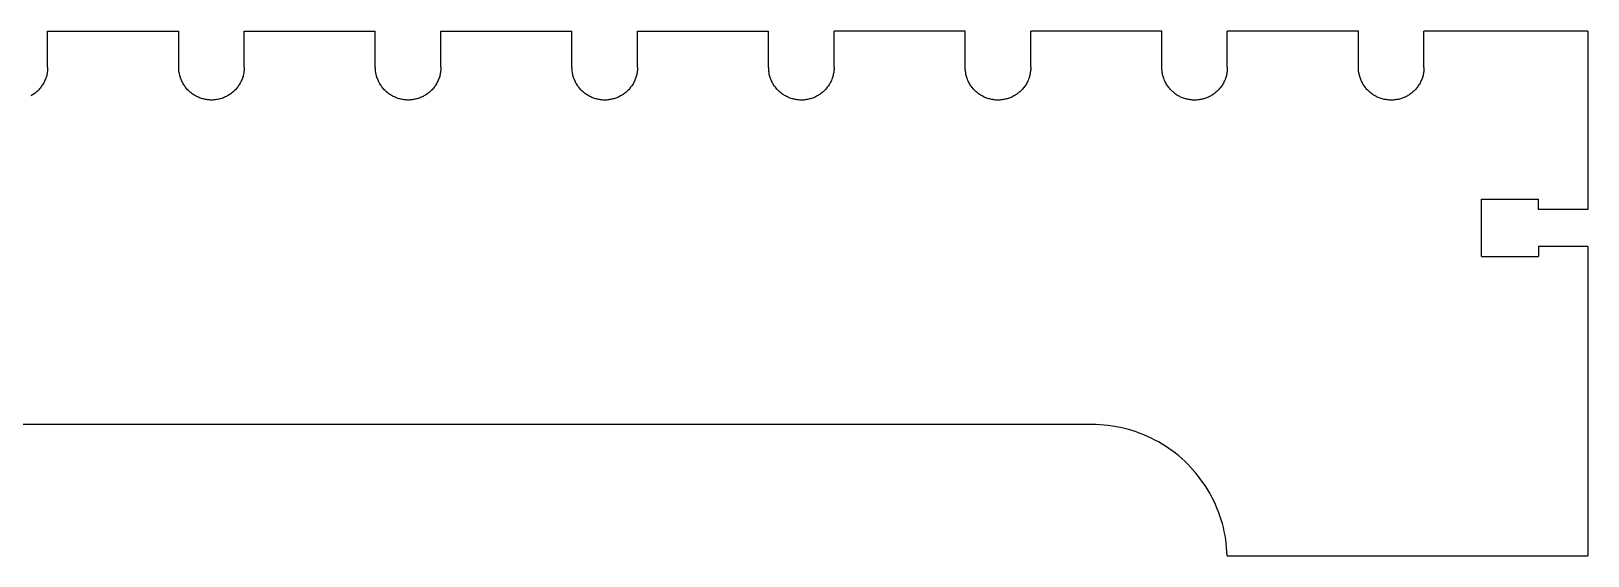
# Model space of a CAD drawing. Extents: x -89 to 89, y -45 to 45.
# Drawn here: x -51.91 to -40.03, y -44.81 to -40.81 of the extents above; entities that cross this region are included whole.
import ezdxf

# ---------------------------------------------------------------- set-up
doc = ezdxf.new("R2010")
doc.units = 0
doc.header["$MEASUREMENT"] = 0
doc.layers.get('0').update_dxf_attribs({"linetype": 'CONTINUOUS'})

msp = doc.modelspace()

# ---------------------------------------------------------------- linework, layer by layer
for p, q in [((-51.785, -40.811), (-50.785, -40.811)), ((-51.785, -41.086), (-51.785, -40.811)), ((-50.785, -41.086), (-50.785, -40.811)), ((-50.285, -40.811), (-49.285, -40.811)), ((-50.285, -41.086), (-50.285, -40.811)), ((-49.285, -41.086), (-49.285, -40.811)), ((-48.785, -40.811), (-47.785, -40.811)), ((-48.785, -41.086), (-48.785, -40.811)), ((-47.785, -41.086), (-47.785, -40.811)), ((-47.285, -40.811), (-46.285, -40.811)), ((-47.285, -41.086), (-47.285, -40.811)), ((-46.285, -41.086), (-46.285, -40.811)), ((-44.785, -40.811), (-45.785, -40.811)), ((-45.785, -41.086), (-45.785, -40.811)), ((-44.785, -41.086), (-44.785, -40.811)), ((-43.285, -40.811), (-44.285, -40.811)), ((-44.285, -41.086), (-44.285, -40.811)), ((-43.285, -41.086), (-43.285, -40.811)), ((-41.785, -40.812), (-42.785, -40.811)), ((-42.785, -41.086), (-42.785, -40.811)), ((-41.785, -41.087), (-41.785, -40.812)), ((-41.285, -41.087), (-41.285, -40.812)), ((-40.034, -40.812), (-41.285, -40.812)), ((-40.034, -40.812), (-40.035, -42.171)), ((-51.785, -41.086), (-51.785, -41.094)), ((-50.784, -41.094), (-50.785, -41.086)), ((-50.285, -41.086), (-50.285, -41.094)), ((-49.284, -41.094), (-49.285, -41.086)), ((-48.785, -41.086), (-48.785, -41.094)), ((-47.784, -41.094), (-47.785, -41.086)), ((-47.285, -41.086), (-47.285, -41.094)), ((-46.284, -41.094), (-46.285, -41.086)), ((-45.785, -41.086), (-45.785, -41.094)), ((-44.784, -41.094), (-44.785, -41.086)), ((-44.285, -41.086), (-44.285, -41.094)), ((-43.284, -41.094), (-43.285, -41.086)), ((-42.785, -41.086), (-42.785, -41.094)), ((-41.784, -41.094), (-41.785, -41.087)), ((-41.285, -41.087), (-41.285, -41.094)), ((-51.815, -41.206), (-51.819, -41.213)), ((-51.812, -41.199), (-51.815, -41.206)), ((-51.808, -41.192), (-51.812, -41.199)), ((-51.805, -41.185), (-51.808, -41.192)), ((-51.802, -41.178), (-51.805, -41.185)), ((-51.799, -41.17), (-51.802, -41.178)), ((-51.797, -41.163), (-51.799, -41.17)), ((-51.794, -41.156), (-51.797, -41.163)), ((-51.792, -41.148), (-51.794, -41.156)), ((-51.791, -41.14), (-51.792, -41.148)), ((-51.789, -41.133), (-51.791, -41.14)), ((-51.788, -41.125), (-51.789, -41.133)), ((-51.787, -41.117), (-51.788, -41.125)), ((-51.786, -41.109), (-51.787, -41.117)), ((-51.785, -41.101), (-51.786, -41.109)), ((-51.785, -41.094), (-51.785, -41.101)), ((-50.784, -41.102), (-50.784, -41.094)), ((-50.783, -41.109), (-50.784, -41.102)), ((-50.783, -41.117), (-50.783, -41.109)), ((-50.781, -41.125), (-50.783, -41.117)), ((-50.78, -41.133), (-50.781, -41.125)), ((-50.779, -41.14), (-50.78, -41.133)), ((-50.777, -41.148), (-50.779, -41.14)), ((-50.775, -41.156), (-50.777, -41.148)), ((-50.772, -41.163), (-50.775, -41.156)), ((-50.77, -41.171), (-50.772, -41.163)), ((-50.767, -41.178), (-50.77, -41.171)), ((-50.764, -41.185), (-50.767, -41.178)), ((-50.761, -41.192), (-50.764, -41.185)), ((-50.757, -41.199), (-50.761, -41.192)), ((-50.754, -41.206), (-50.757, -41.199)), ((-50.75, -41.213), (-50.754, -41.206)), ((-50.315, -41.206), (-50.319, -41.213)), ((-50.312, -41.199), (-50.315, -41.206)), ((-50.308, -41.192), (-50.312, -41.199)), ((-50.305, -41.185), (-50.308, -41.192)), ((-50.302, -41.178), (-50.305, -41.185)), ((-50.299, -41.171), (-50.302, -41.178)), ((-50.297, -41.163), (-50.299, -41.171)), ((-50.294, -41.156), (-50.297, -41.163)), ((-50.292, -41.148), (-50.294, -41.156)), ((-50.291, -41.14), (-50.292, -41.148)), ((-50.289, -41.133), (-50.291, -41.14)), ((-50.288, -41.125), (-50.289, -41.133)), ((-50.287, -41.117), (-50.288, -41.125)), ((-50.286, -41.109), (-50.287, -41.117)), ((-50.285, -41.102), (-50.286, -41.109)), ((-50.285, -41.094), (-50.285, -41.102)), ((-49.284, -41.102), (-49.284, -41.094)), ((-49.283, -41.109), (-49.284, -41.102)), ((-49.283, -41.117), (-49.283, -41.109)), ((-49.281, -41.125), (-49.283, -41.117)), ((-49.28, -41.133), (-49.281, -41.125)), ((-49.279, -41.14), (-49.28, -41.133)), ((-49.277, -41.148), (-49.279, -41.14)), ((-49.275, -41.156), (-49.277, -41.148)), ((-49.272, -41.163), (-49.275, -41.156)), ((-49.27, -41.171), (-49.272, -41.163)), ((-49.267, -41.178), (-49.27, -41.171)), ((-49.264, -41.185), (-49.267, -41.178)), ((-49.261, -41.192), (-49.264, -41.185)), ((-49.257, -41.199), (-49.261, -41.192)), ((-49.254, -41.206), (-49.257, -41.199)), ((-49.25, -41.213), (-49.254, -41.206)), ((-48.815, -41.206), (-48.819, -41.213)), ((-48.812, -41.199), (-48.815, -41.206)), ((-48.808, -41.192), (-48.812, -41.199)), ((-48.805, -41.185), (-48.808, -41.192)), ((-48.802, -41.178), (-48.805, -41.185)), ((-48.799, -41.171), (-48.802, -41.178)), ((-48.797, -41.163), (-48.799, -41.171)), ((-48.794, -41.156), (-48.797, -41.163)), ((-48.792, -41.148), (-48.794, -41.156)), ((-48.791, -41.141), (-48.792, -41.148)), ((-48.789, -41.133), (-48.791, -41.141)), ((-48.788, -41.125), (-48.789, -41.133)), ((-48.787, -41.117), (-48.788, -41.125)), ((-48.786, -41.11), (-48.787, -41.117)), ((-48.785, -41.102), (-48.786, -41.11)), ((-48.785, -41.094), (-48.785, -41.102)), ((-47.784, -41.102), (-47.784, -41.094)), ((-47.783, -41.11), (-47.784, -41.102)), ((-47.783, -41.117), (-47.783, -41.11)), ((-47.781, -41.125), (-47.783, -41.117)), ((-47.78, -41.133), (-47.781, -41.125)), ((-47.779, -41.141), (-47.78, -41.133)), ((-47.777, -41.148), (-47.779, -41.141)), ((-47.775, -41.156), (-47.777, -41.148)), ((-47.772, -41.163), (-47.775, -41.156)), ((-47.77, -41.171), (-47.772, -41.163)), ((-47.767, -41.178), (-47.77, -41.171)), ((-47.764, -41.185), (-47.767, -41.178)), ((-47.761, -41.193), (-47.764, -41.185)), ((-47.757, -41.2), (-47.761, -41.193)), ((-47.754, -41.207), (-47.757, -41.2)), ((-47.75, -41.213), (-47.754, -41.207)), ((-47.315, -41.207), (-47.319, -41.213)), ((-47.312, -41.2), (-47.315, -41.207)), ((-47.308, -41.193), (-47.312, -41.2)), ((-47.305, -41.185), (-47.308, -41.193)), ((-47.302, -41.178), (-47.305, -41.185)), ((-47.299, -41.171), (-47.302, -41.178)), ((-47.297, -41.163), (-47.299, -41.171)), ((-47.294, -41.156), (-47.297, -41.163)), ((-47.292, -41.148), (-47.294, -41.156)), ((-47.291, -41.141), (-47.292, -41.148)), ((-47.289, -41.133), (-47.291, -41.141)), ((-47.288, -41.125), (-47.289, -41.133)), ((-47.287, -41.117), (-47.288, -41.125)), ((-47.286, -41.11), (-47.287, -41.117)), ((-47.285, -41.102), (-47.286, -41.11)), ((-47.285, -41.094), (-47.285, -41.102)), ((-46.284, -41.102), (-46.284, -41.094)), ((-46.283, -41.11), (-46.284, -41.102)), ((-46.283, -41.118), (-46.283, -41.11)), ((-46.281, -41.125), (-46.283, -41.118)), ((-46.28, -41.133), (-46.281, -41.125)), ((-46.279, -41.141), (-46.28, -41.133)), ((-46.277, -41.148), (-46.279, -41.141)), ((-46.275, -41.156), (-46.277, -41.148)), ((-46.272, -41.163), (-46.275, -41.156)), ((-46.27, -41.171), (-46.272, -41.163)), ((-46.267, -41.178), (-46.27, -41.171)), ((-46.264, -41.185), (-46.267, -41.178)), ((-46.261, -41.193), (-46.264, -41.185)), ((-46.257, -41.2), (-46.261, -41.193)), ((-46.254, -41.207), (-46.257, -41.2)), ((-46.25, -41.213), (-46.254, -41.207)), ((-45.815, -41.207), (-45.819, -41.213)), ((-45.812, -41.2), (-45.815, -41.207)), ((-45.808, -41.193), (-45.812, -41.2)), ((-45.805, -41.186), (-45.808, -41.193)), ((-45.802, -41.178), (-45.805, -41.186)), ((-45.799, -41.171), (-45.802, -41.178)), ((-45.797, -41.163), (-45.799, -41.171)), ((-45.794, -41.156), (-45.797, -41.163)), ((-45.792, -41.148), (-45.794, -41.156)), ((-45.791, -41.141), (-45.792, -41.148)), ((-45.789, -41.133), (-45.791, -41.141)), ((-45.788, -41.125), (-45.789, -41.133)), ((-45.787, -41.118), (-45.788, -41.125)), ((-45.786, -41.11), (-45.787, -41.118)), ((-45.785, -41.102), (-45.786, -41.11)), ((-45.785, -41.094), (-45.785, -41.102)), ((-44.784, -41.102), (-44.784, -41.094)), ((-44.783, -41.11), (-44.784, -41.102)), ((-44.783, -41.118), (-44.783, -41.11)), ((-44.781, -41.125), (-44.783, -41.118)), ((-44.78, -41.133), (-44.781, -41.125)), ((-44.779, -41.141), (-44.78, -41.133)), ((-44.777, -41.148), (-44.779, -41.141)), ((-44.775, -41.156), (-44.777, -41.148)), ((-44.772, -41.164), (-44.775, -41.156)), ((-44.77, -41.171), (-44.772, -41.164)), ((-44.767, -41.178), (-44.77, -41.171)), ((-44.764, -41.186), (-44.767, -41.178)), ((-44.761, -41.193), (-44.764, -41.186)), ((-44.757, -41.2), (-44.761, -41.193)), ((-44.754, -41.207), (-44.757, -41.2)), ((-44.75, -41.214), (-44.754, -41.207)), ((-44.315, -41.207), (-44.319, -41.214)), ((-44.312, -41.2), (-44.315, -41.207)), ((-44.308, -41.193), (-44.312, -41.2)), ((-44.305, -41.186), (-44.308, -41.193)), ((-44.302, -41.178), (-44.305, -41.186)), ((-44.299, -41.171), (-44.302, -41.178)), ((-44.297, -41.164), (-44.299, -41.171)), ((-44.294, -41.156), (-44.297, -41.164)), ((-44.292, -41.149), (-44.294, -41.156)), ((-44.291, -41.141), (-44.292, -41.149)), ((-44.289, -41.133), (-44.291, -41.141)), ((-44.288, -41.125), (-44.289, -41.133)), ((-44.287, -41.118), (-44.288, -41.125)), ((-44.286, -41.11), (-44.287, -41.118)), ((-44.285, -41.102), (-44.286, -41.11)), ((-44.285, -41.094), (-44.285, -41.102)), ((-43.284, -41.102), (-43.284, -41.094)), ((-43.283, -41.11), (-43.284, -41.102)), ((-43.283, -41.118), (-43.283, -41.11)), ((-43.281, -41.126), (-43.283, -41.118)), ((-43.28, -41.133), (-43.281, -41.126)), ((-43.279, -41.141), (-43.28, -41.133)), ((-43.277, -41.149), (-43.279, -41.141)), ((-43.275, -41.156), (-43.277, -41.149)), ((-43.272, -41.164), (-43.275, -41.156)), ((-43.27, -41.171), (-43.272, -41.164)), ((-43.267, -41.178), (-43.27, -41.171)), ((-43.264, -41.186), (-43.267, -41.178)), ((-43.261, -41.193), (-43.264, -41.186)), ((-43.257, -41.2), (-43.261, -41.193)), ((-43.254, -41.207), (-43.257, -41.2)), ((-43.25, -41.214), (-43.254, -41.207)), ((-42.815, -41.207), (-42.819, -41.214)), ((-42.812, -41.2), (-42.815, -41.207)), ((-42.808, -41.193), (-42.812, -41.2)), ((-42.805, -41.186), (-42.808, -41.193)), ((-42.802, -41.178), (-42.805, -41.186)), ((-42.799, -41.171), (-42.802, -41.178)), ((-42.797, -41.164), (-42.799, -41.171)), ((-42.794, -41.156), (-42.797, -41.164)), ((-42.792, -41.149), (-42.794, -41.156)), ((-42.791, -41.141), (-42.792, -41.149)), ((-42.789, -41.133), (-42.791, -41.141)), ((-42.788, -41.126), (-42.789, -41.133)), ((-42.787, -41.118), (-42.788, -41.126)), ((-42.786, -41.11), (-42.787, -41.118)), ((-42.785, -41.102), (-42.786, -41.11)), ((-42.785, -41.094), (-42.785, -41.102)), ((-41.784, -41.102), (-41.784, -41.094)), ((-41.783, -41.11), (-41.784, -41.102)), ((-41.783, -41.118), (-41.783, -41.11)), ((-41.781, -41.126), (-41.783, -41.118)), ((-41.78, -41.133), (-41.781, -41.126)), ((-41.779, -41.141), (-41.78, -41.133)), ((-41.777, -41.149), (-41.779, -41.141)), ((-41.775, -41.156), (-41.777, -41.149)), ((-41.772, -41.164), (-41.775, -41.156)), ((-41.77, -41.171), (-41.772, -41.164)), ((-41.767, -41.179), (-41.77, -41.171)), ((-41.764, -41.186), (-41.767, -41.179)), ((-41.761, -41.193), (-41.764, -41.186)), ((-41.757, -41.2), (-41.761, -41.193)), ((-41.754, -41.207), (-41.757, -41.2)), ((-41.75, -41.214), (-41.754, -41.207)), ((-41.315, -41.207), (-41.319, -41.214)), ((-41.312, -41.2), (-41.315, -41.207)), ((-41.308, -41.193), (-41.312, -41.2)), ((-41.305, -41.186), (-41.308, -41.193)), ((-41.302, -41.179), (-41.305, -41.186)), ((-41.299, -41.171), (-41.302, -41.179)), ((-41.297, -41.164), (-41.299, -41.171)), ((-41.294, -41.156), (-41.297, -41.164)), ((-41.292, -41.149), (-41.294, -41.156)), ((-41.291, -41.141), (-41.292, -41.149)), ((-41.289, -41.133), (-41.291, -41.141)), ((-41.288, -41.126), (-41.289, -41.133)), ((-41.287, -41.118), (-41.288, -41.126)), ((-41.286, -41.11), (-41.287, -41.118)), ((-41.285, -41.102), (-41.286, -41.11)), ((-41.285, -41.094), (-41.285, -41.102)), ((-51.907, -41.301), (-51.914, -41.305)), ((-51.901, -41.297), (-51.907, -41.301)), ((-51.894, -41.293), (-51.901, -41.297)), ((-51.888, -41.288), (-51.894, -41.293)), ((-51.881, -41.283), (-51.888, -41.288)), ((-51.875, -41.278), (-51.881, -41.283)), ((-51.869, -41.273), (-51.875, -41.278)), ((-51.863, -41.268), (-51.869, -41.273)), ((-51.858, -41.263), (-51.863, -41.268)), ((-51.852, -41.257), (-51.858, -41.263)), ((-51.847, -41.251), (-51.852, -41.257)), ((-51.842, -41.245), (-51.847, -41.251)), ((-51.837, -41.239), (-51.842, -41.245)), ((-51.832, -41.233), (-51.837, -41.239)), ((-51.828, -41.226), (-51.832, -41.233)), ((-51.823, -41.22), (-51.828, -41.226)), ((-51.819, -41.213), (-51.823, -41.22)), ((-50.746, -41.22), (-50.75, -41.213)), ((-50.741, -41.226), (-50.746, -41.22)), ((-50.737, -41.233), (-50.741, -41.226)), ((-50.732, -41.239), (-50.737, -41.233)), ((-50.727, -41.245), (-50.732, -41.239)), ((-50.722, -41.251), (-50.727, -41.245)), ((-50.717, -41.257), (-50.722, -41.251)), ((-50.711, -41.263), (-50.717, -41.257)), ((-50.706, -41.268), (-50.711, -41.263)), ((-50.7, -41.273), (-50.706, -41.268)), ((-50.694, -41.278), (-50.7, -41.273)), ((-50.688, -41.283), (-50.694, -41.278)), ((-50.682, -41.288), (-50.688, -41.283)), ((-50.675, -41.293), (-50.682, -41.288)), ((-50.669, -41.297), (-50.675, -41.293)), ((-50.662, -41.301), (-50.669, -41.297)), ((-50.655, -41.305), (-50.662, -41.301)), ((-50.648, -41.309), (-50.655, -41.305)), ((-50.641, -41.312), (-50.648, -41.309)), ((-50.634, -41.315), (-50.641, -41.312)), ((-50.627, -41.318), (-50.634, -41.315)), ((-50.619, -41.321), (-50.627, -41.318)), ((-50.612, -41.324), (-50.619, -41.321)), ((-50.604, -41.326), (-50.612, -41.324)), ((-50.597, -41.328), (-50.604, -41.326)), ((-50.589, -41.33), (-50.597, -41.328)), ((-50.472, -41.328), (-50.48, -41.33)), ((-50.465, -41.326), (-50.472, -41.328)), ((-50.457, -41.324), (-50.465, -41.326)), ((-50.45, -41.321), (-50.457, -41.324)), ((-50.443, -41.318), (-50.45, -41.321)), ((-50.435, -41.315), (-50.443, -41.318)), ((-50.428, -41.312), (-50.435, -41.315)), ((-50.421, -41.309), (-50.428, -41.312)), ((-50.414, -41.305), (-50.421, -41.309)), ((-50.407, -41.301), (-50.414, -41.305)), ((-50.401, -41.297), (-50.407, -41.301)), ((-50.394, -41.293), (-50.401, -41.297)), ((-50.388, -41.288), (-50.394, -41.293)), ((-50.381, -41.283), (-50.388, -41.288)), ((-50.375, -41.278), (-50.381, -41.283)), ((-50.369, -41.273), (-50.375, -41.278)), ((-50.363, -41.268), (-50.369, -41.273)), ((-50.358, -41.263), (-50.363, -41.268)), ((-50.352, -41.257), (-50.358, -41.263)), ((-50.347, -41.251), (-50.352, -41.257)), ((-50.342, -41.245), (-50.347, -41.251)), ((-50.337, -41.239), (-50.342, -41.245)), ((-50.332, -41.233), (-50.337, -41.239)), ((-50.328, -41.226), (-50.332, -41.233)), ((-50.323, -41.22), (-50.328, -41.226)), ((-50.319, -41.213), (-50.323, -41.22)), ((-49.246, -41.22), (-49.25, -41.213)), ((-49.241, -41.226), (-49.246, -41.22)), ((-49.237, -41.233), (-49.241, -41.226)), ((-49.232, -41.239), (-49.237, -41.233)), ((-49.227, -41.245), (-49.232, -41.239)), ((-49.222, -41.251), (-49.227, -41.245)), ((-49.217, -41.257), (-49.222, -41.251)), ((-49.211, -41.263), (-49.217, -41.257)), ((-49.206, -41.268), (-49.211, -41.263)), ((-49.2, -41.273), (-49.206, -41.268)), ((-49.194, -41.279), (-49.2, -41.273)), ((-49.188, -41.283), (-49.194, -41.279)), ((-49.182, -41.288), (-49.188, -41.283)), ((-49.175, -41.293), (-49.182, -41.288)), ((-49.169, -41.297), (-49.175, -41.293)), ((-49.162, -41.301), (-49.169, -41.297)), ((-49.155, -41.305), (-49.162, -41.301)), ((-49.148, -41.309), (-49.155, -41.305)), ((-49.141, -41.312), (-49.148, -41.309)), ((-49.134, -41.315), (-49.141, -41.312)), ((-49.127, -41.318), (-49.134, -41.315)), ((-49.119, -41.321), (-49.127, -41.318)), ((-49.112, -41.324), (-49.119, -41.321)), ((-49.104, -41.326), (-49.112, -41.324)), ((-49.097, -41.328), (-49.104, -41.326)), ((-49.089, -41.33), (-49.097, -41.328)), ((-48.972, -41.328), (-48.98, -41.33)), ((-48.965, -41.326), (-48.972, -41.328)), ((-48.957, -41.324), (-48.965, -41.326)), ((-48.95, -41.321), (-48.957, -41.324)), ((-48.943, -41.318), (-48.95, -41.321)), ((-48.935, -41.315), (-48.943, -41.318)), ((-48.928, -41.312), (-48.935, -41.315)), ((-48.921, -41.309), (-48.928, -41.312)), ((-48.914, -41.305), (-48.921, -41.309)), ((-48.907, -41.301), (-48.914, -41.305)), ((-48.901, -41.297), (-48.907, -41.301)), ((-48.894, -41.293), (-48.901, -41.297)), ((-48.888, -41.288), (-48.894, -41.293)), ((-48.881, -41.284), (-48.888, -41.288)), ((-48.875, -41.279), (-48.881, -41.284)), ((-48.869, -41.274), (-48.875, -41.279)), ((-48.863, -41.268), (-48.869, -41.274)), ((-48.858, -41.263), (-48.863, -41.268)), ((-48.852, -41.257), (-48.858, -41.263)), ((-48.847, -41.251), (-48.852, -41.257)), ((-48.842, -41.245), (-48.847, -41.251)), ((-48.837, -41.239), (-48.842, -41.245)), ((-48.832, -41.233), (-48.837, -41.239)), ((-48.828, -41.227), (-48.832, -41.233)), ((-48.823, -41.22), (-48.828, -41.227)), ((-48.819, -41.213), (-48.823, -41.22)), ((-47.746, -41.22), (-47.75, -41.213)), ((-47.741, -41.227), (-47.746, -41.22)), ((-47.737, -41.233), (-47.741, -41.227)), ((-47.732, -41.239), (-47.737, -41.233)), ((-47.727, -41.245), (-47.732, -41.239)), ((-47.722, -41.251), (-47.727, -41.245)), ((-47.717, -41.257), (-47.722, -41.251)), ((-47.711, -41.263), (-47.717, -41.257)), ((-47.706, -41.268), (-47.711, -41.263)), ((-47.7, -41.274), (-47.706, -41.268)), ((-47.694, -41.279), (-47.7, -41.274)), ((-47.688, -41.284), (-47.694, -41.279)), ((-47.682, -41.288), (-47.688, -41.284)), ((-47.675, -41.293), (-47.682, -41.288)), ((-47.669, -41.297), (-47.675, -41.293)), ((-47.662, -41.301), (-47.669, -41.297)), ((-47.655, -41.305), (-47.662, -41.301)), ((-47.648, -41.309), (-47.655, -41.305)), ((-47.641, -41.312), (-47.648, -41.309)), ((-47.634, -41.316), (-47.641, -41.312)), ((-47.627, -41.319), (-47.634, -41.316)), ((-47.619, -41.321), (-47.627, -41.319)), ((-47.612, -41.324), (-47.619, -41.321)), ((-47.604, -41.326), (-47.612, -41.324)), ((-47.597, -41.328), (-47.604, -41.326)), ((-47.589, -41.33), (-47.597, -41.328)), ((-47.472, -41.328), (-47.48, -41.33)), ((-47.465, -41.326), (-47.472, -41.328)), ((-47.457, -41.324), (-47.465, -41.326)), ((-47.45, -41.321), (-47.457, -41.324)), ((-47.443, -41.319), (-47.45, -41.321)), ((-47.435, -41.316), (-47.443, -41.319)), ((-47.428, -41.312), (-47.435, -41.316)), ((-47.421, -41.309), (-47.428, -41.312)), ((-47.414, -41.305), (-47.421, -41.309)), ((-47.407, -41.301), (-47.414, -41.305)), ((-47.401, -41.297), (-47.407, -41.301)), ((-47.394, -41.293), (-47.401, -41.297)), ((-47.388, -41.288), (-47.394, -41.293)), ((-47.381, -41.284), (-47.388, -41.288)), ((-47.375, -41.279), (-47.381, -41.284)), ((-47.369, -41.274), (-47.375, -41.279)), ((-47.363, -41.268), (-47.369, -41.274)), ((-47.358, -41.263), (-47.363, -41.268)), ((-47.352, -41.257), (-47.358, -41.263)), ((-47.347, -41.251), (-47.352, -41.257)), ((-47.342, -41.245), (-47.347, -41.251)), ((-47.337, -41.239), (-47.342, -41.245)), ((-47.332, -41.233), (-47.337, -41.239)), ((-47.328, -41.227), (-47.332, -41.233)), ((-47.323, -41.22), (-47.328, -41.227)), ((-47.319, -41.213), (-47.323, -41.22)), ((-46.246, -41.22), (-46.25, -41.213)), ((-46.241, -41.227), (-46.246, -41.22)), ((-46.237, -41.233), (-46.241, -41.227)), ((-46.232, -41.239), (-46.237, -41.233)), ((-46.227, -41.246), (-46.232, -41.239)), ((-46.222, -41.252), (-46.227, -41.246)), ((-46.217, -41.257), (-46.222, -41.252)), ((-46.211, -41.263), (-46.217, -41.257)), ((-46.206, -41.268), (-46.211, -41.263)), ((-46.2, -41.274), (-46.206, -41.268)), ((-46.194, -41.279), (-46.2, -41.274)), ((-46.188, -41.284), (-46.194, -41.279)), ((-46.182, -41.288), (-46.188, -41.284)), ((-46.175, -41.293), (-46.182, -41.288)), ((-46.169, -41.297), (-46.175, -41.293)), ((-46.162, -41.301), (-46.169, -41.297)), ((-46.155, -41.305), (-46.162, -41.301)), ((-46.148, -41.309), (-46.155, -41.305)), ((-46.141, -41.312), (-46.148, -41.309)), ((-46.134, -41.316), (-46.141, -41.312)), ((-46.127, -41.319), (-46.134, -41.316)), ((-46.119, -41.321), (-46.127, -41.319)), ((-46.112, -41.324), (-46.119, -41.321)), ((-46.104, -41.326), (-46.112, -41.324)), ((-46.097, -41.328), (-46.104, -41.326)), ((-46.089, -41.33), (-46.097, -41.328)), ((-45.972, -41.328), (-45.98, -41.33)), ((-45.965, -41.326), (-45.972, -41.328)), ((-45.957, -41.324), (-45.965, -41.326)), ((-45.95, -41.321), (-45.957, -41.324)), ((-45.943, -41.319), (-45.95, -41.321)), ((-45.935, -41.316), (-45.943, -41.319)), ((-45.928, -41.312), (-45.935, -41.316)), ((-45.921, -41.309), (-45.928, -41.312)), ((-45.914, -41.305), (-45.921, -41.309)), ((-45.907, -41.301), (-45.914, -41.305)), ((-45.901, -41.297), (-45.907, -41.301)), ((-45.894, -41.293), (-45.901, -41.297)), ((-45.888, -41.288), (-45.894, -41.293)), ((-45.881, -41.284), (-45.888, -41.288)), ((-45.875, -41.279), (-45.881, -41.284)), ((-45.869, -41.274), (-45.875, -41.279)), ((-45.863, -41.268), (-45.869, -41.274)), ((-45.858, -41.263), (-45.863, -41.268)), ((-45.852, -41.257), (-45.858, -41.263)), ((-45.847, -41.252), (-45.852, -41.257)), ((-45.842, -41.246), (-45.847, -41.252)), ((-45.837, -41.239), (-45.842, -41.246)), ((-45.832, -41.233), (-45.837, -41.239)), ((-45.828, -41.227), (-45.832, -41.233)), ((-45.823, -41.22), (-45.828, -41.227)), ((-45.819, -41.213), (-45.823, -41.22)), ((-44.746, -41.22), (-44.75, -41.214)), ((-44.741, -41.227), (-44.746, -41.22)), ((-44.737, -41.233), (-44.741, -41.227)), ((-44.732, -41.24), (-44.737, -41.233)), ((-44.727, -41.246), (-44.732, -41.24)), ((-44.722, -41.252), (-44.727, -41.246)), ((-44.717, -41.257), (-44.722, -41.252)), ((-44.711, -41.263), (-44.717, -41.257)), ((-44.706, -41.269), (-44.711, -41.263)), ((-44.7, -41.274), (-44.706, -41.269)), ((-44.694, -41.279), (-44.7, -41.274)), ((-44.688, -41.284), (-44.694, -41.279)), ((-44.682, -41.289), (-44.688, -41.284)), ((-44.675, -41.293), (-44.682, -41.289)), ((-44.669, -41.297), (-44.675, -41.293)), ((-44.662, -41.302), (-44.669, -41.297)), ((-44.655, -41.305), (-44.662, -41.302)), ((-44.648, -41.309), (-44.655, -41.305)), ((-44.641, -41.313), (-44.648, -41.309)), ((-44.634, -41.316), (-44.641, -41.313)), ((-44.627, -41.319), (-44.634, -41.316)), ((-44.619, -41.322), (-44.627, -41.319)), ((-44.612, -41.324), (-44.619, -41.322)), ((-44.604, -41.326), (-44.612, -41.324)), ((-44.597, -41.328), (-44.604, -41.326)), ((-44.589, -41.33), (-44.597, -41.328)), ((-44.472, -41.328), (-44.48, -41.33)), ((-44.465, -41.326), (-44.472, -41.328)), ((-44.457, -41.324), (-44.465, -41.326)), ((-44.45, -41.322), (-44.457, -41.324)), ((-44.443, -41.319), (-44.45, -41.322)), ((-44.435, -41.316), (-44.443, -41.319)), ((-44.428, -41.313), (-44.435, -41.316)), ((-44.421, -41.309), (-44.428, -41.313)), ((-44.414, -41.305), (-44.421, -41.309)), ((-44.407, -41.302), (-44.414, -41.305)), ((-44.401, -41.297), (-44.407, -41.302)), ((-44.394, -41.293), (-44.401, -41.297)), ((-44.388, -41.289), (-44.394, -41.293)), ((-44.381, -41.284), (-44.388, -41.289)), ((-44.375, -41.279), (-44.381, -41.284)), ((-44.369, -41.274), (-44.375, -41.279)), ((-44.363, -41.269), (-44.369, -41.274)), ((-44.358, -41.263), (-44.363, -41.269)), ((-44.352, -41.257), (-44.358, -41.263)), ((-44.347, -41.252), (-44.352, -41.257)), ((-44.342, -41.246), (-44.347, -41.252)), ((-44.337, -41.24), (-44.342, -41.246)), ((-44.332, -41.233), (-44.337, -41.24)), ((-44.328, -41.227), (-44.332, -41.233)), ((-44.323, -41.22), (-44.328, -41.227)), ((-44.319, -41.214), (-44.323, -41.22)), ((-43.246, -41.22), (-43.25, -41.214)), ((-43.241, -41.227), (-43.246, -41.22)), ((-43.237, -41.233), (-43.241, -41.227)), ((-43.232, -41.24), (-43.237, -41.233)), ((-43.227, -41.246), (-43.232, -41.24)), ((-43.222, -41.252), (-43.227, -41.246)), ((-43.217, -41.258), (-43.222, -41.252)), ((-43.211, -41.263), (-43.217, -41.258)), ((-43.206, -41.269), (-43.211, -41.263)), ((-43.2, -41.274), (-43.206, -41.269)), ((-43.194, -41.279), (-43.2, -41.274)), ((-43.188, -41.284), (-43.194, -41.279)), ((-43.182, -41.289), (-43.188, -41.284)), ((-43.175, -41.293), (-43.182, -41.289)), ((-43.169, -41.298), (-43.175, -41.293)), ((-43.162, -41.302), (-43.169, -41.298)), ((-43.155, -41.306), (-43.162, -41.302)), ((-43.148, -41.309), (-43.155, -41.306)), ((-43.141, -41.313), (-43.148, -41.309)), ((-43.134, -41.316), (-43.141, -41.313)), ((-43.127, -41.319), (-43.134, -41.316)), ((-43.119, -41.322), (-43.127, -41.319)), ((-43.112, -41.324), (-43.119, -41.322)), ((-43.104, -41.327), (-43.112, -41.324)), ((-43.097, -41.329), (-43.104, -41.327)), ((-43.089, -41.33), (-43.097, -41.329)), ((-42.972, -41.329), (-42.98, -41.33)), ((-42.965, -41.327), (-42.972, -41.329)), ((-42.957, -41.324), (-42.965, -41.327)), ((-42.95, -41.322), (-42.957, -41.324)), ((-42.943, -41.319), (-42.95, -41.322)), ((-42.935, -41.316), (-42.943, -41.319)), ((-42.928, -41.313), (-42.935, -41.316)), ((-42.921, -41.309), (-42.928, -41.313)), ((-42.914, -41.306), (-42.921, -41.309)), ((-42.907, -41.302), (-42.914, -41.306)), ((-42.901, -41.298), (-42.907, -41.302)), ((-42.894, -41.293), (-42.901, -41.298)), ((-42.888, -41.289), (-42.894, -41.293)), ((-42.881, -41.284), (-42.888, -41.289)), ((-42.875, -41.279), (-42.881, -41.284)), ((-42.869, -41.274), (-42.875, -41.279)), ((-42.863, -41.269), (-42.869, -41.274)), ((-42.858, -41.263), (-42.863, -41.269)), ((-42.852, -41.258), (-42.858, -41.263)), ((-42.847, -41.252), (-42.852, -41.258)), ((-42.842, -41.246), (-42.847, -41.252)), ((-42.837, -41.24), (-42.842, -41.246)), ((-42.832, -41.233), (-42.837, -41.24)), ((-42.828, -41.227), (-42.832, -41.233)), ((-42.823, -41.22), (-42.828, -41.227)), ((-42.819, -41.214), (-42.823, -41.22)), ((-41.746, -41.221), (-41.75, -41.214)), ((-41.741, -41.227), (-41.746, -41.221)), ((-41.737, -41.233), (-41.741, -41.227)), ((-41.732, -41.24), (-41.737, -41.233)), ((-41.727, -41.246), (-41.732, -41.24)), ((-41.722, -41.252), (-41.727, -41.246)), ((-41.717, -41.258), (-41.722, -41.252)), ((-41.711, -41.263), (-41.717, -41.258)), ((-41.706, -41.269), (-41.711, -41.263)), ((-41.7, -41.274), (-41.706, -41.269)), ((-41.694, -41.279), (-41.7, -41.274)), ((-41.688, -41.284), (-41.694, -41.279)), ((-41.682, -41.289), (-41.688, -41.284)), ((-41.675, -41.293), (-41.682, -41.289)), ((-41.669, -41.298), (-41.675, -41.293)), ((-41.662, -41.302), (-41.669, -41.298)), ((-41.655, -41.306), (-41.662, -41.302)), ((-41.648, -41.309), (-41.655, -41.306)), ((-41.641, -41.313), (-41.648, -41.309)), ((-41.634, -41.316), (-41.641, -41.313)), ((-41.627, -41.319), (-41.634, -41.316)), ((-41.619, -41.322), (-41.627, -41.319)), ((-41.612, -41.324), (-41.619, -41.322)), ((-41.604, -41.327), (-41.612, -41.324)), ((-41.597, -41.329), (-41.604, -41.327)), ((-41.589, -41.331), (-41.597, -41.329)), ((-41.472, -41.329), (-41.48, -41.331)), ((-41.465, -41.327), (-41.472, -41.329)), ((-41.457, -41.324), (-41.465, -41.327)), ((-41.45, -41.322), (-41.457, -41.324)), ((-41.443, -41.319), (-41.45, -41.322)), ((-41.435, -41.316), (-41.443, -41.319)), ((-41.428, -41.313), (-41.435, -41.316)), ((-41.421, -41.309), (-41.428, -41.313)), ((-41.414, -41.306), (-41.421, -41.309)), ((-41.407, -41.302), (-41.414, -41.306)), ((-41.401, -41.298), (-41.407, -41.302)), ((-41.394, -41.293), (-41.401, -41.298)), ((-41.388, -41.289), (-41.394, -41.293)), ((-41.381, -41.284), (-41.388, -41.289)), ((-41.375, -41.279), (-41.381, -41.284)), ((-41.369, -41.274), (-41.375, -41.279)), ((-41.363, -41.269), (-41.369, -41.274)), ((-41.358, -41.263), (-41.363, -41.269)), ((-41.352, -41.258), (-41.358, -41.263)), ((-41.347, -41.252), (-41.352, -41.258)), ((-41.342, -41.246), (-41.347, -41.252)), ((-41.337, -41.24), (-41.342, -41.246)), ((-41.332, -41.234), (-41.337, -41.24)), ((-41.328, -41.227), (-41.332, -41.234)), ((-41.323, -41.221), (-41.328, -41.227)), ((-41.319, -41.214), (-41.323, -41.221)), ((-50.581, -41.331), (-50.589, -41.33)), ((-50.574, -41.333), (-50.581, -41.331)), ((-50.566, -41.334), (-50.574, -41.333)), ((-50.558, -41.335), (-50.566, -41.334)), ((-50.55, -41.335), (-50.558, -41.335)), ((-50.542, -41.336), (-50.55, -41.335)), ((-50.535, -41.336), (-50.542, -41.336)), ((-50.527, -41.336), (-50.535, -41.336)), ((-50.519, -41.335), (-50.527, -41.336)), ((-50.511, -41.335), (-50.519, -41.335)), ((-50.503, -41.334), (-50.511, -41.335)), ((-50.495, -41.333), (-50.503, -41.334)), ((-50.488, -41.331), (-50.495, -41.333)), ((-50.48, -41.33), (-50.488, -41.331)), ((-49.081, -41.332), (-49.089, -41.33)), ((-49.074, -41.333), (-49.081, -41.332)), ((-49.066, -41.334), (-49.074, -41.333)), ((-49.058, -41.335), (-49.066, -41.334)), ((-49.05, -41.335), (-49.058, -41.335)), ((-49.042, -41.336), (-49.05, -41.335)), ((-49.035, -41.336), (-49.042, -41.336)), ((-49.027, -41.336), (-49.035, -41.336)), ((-49.019, -41.335), (-49.027, -41.336)), ((-49.011, -41.335), (-49.019, -41.335)), ((-49.003, -41.334), (-49.011, -41.335)), ((-48.995, -41.333), (-49.003, -41.334)), ((-48.988, -41.332), (-48.995, -41.333)), ((-48.98, -41.33), (-48.988, -41.332)), ((-47.581, -41.332), (-47.589, -41.33)), ((-47.574, -41.333), (-47.581, -41.332)), ((-47.566, -41.334), (-47.574, -41.333)), ((-47.558, -41.335), (-47.566, -41.334)), ((-47.55, -41.336), (-47.558, -41.335)), ((-47.542, -41.336), (-47.55, -41.336)), ((-47.535, -41.336), (-47.542, -41.336)), ((-47.527, -41.336), (-47.535, -41.336)), ((-47.519, -41.336), (-47.527, -41.336)), ((-47.511, -41.335), (-47.519, -41.336)), ((-47.503, -41.334), (-47.511, -41.335)), ((-47.495, -41.333), (-47.503, -41.334)), ((-47.488, -41.332), (-47.495, -41.333)), ((-47.48, -41.33), (-47.488, -41.332)), ((-46.081, -41.332), (-46.089, -41.33)), ((-46.074, -41.333), (-46.081, -41.332)), ((-46.066, -41.334), (-46.074, -41.333)), ((-46.058, -41.335), (-46.066, -41.334)), ((-46.05, -41.336), (-46.058, -41.335)), ((-46.042, -41.336), (-46.05, -41.336)), ((-46.035, -41.336), (-46.042, -41.336)), ((-46.027, -41.336), (-46.035, -41.336)), ((-46.019, -41.336), (-46.027, -41.336)), ((-46.011, -41.335), (-46.019, -41.336)), ((-46.003, -41.334), (-46.011, -41.335)), ((-45.995, -41.333), (-46.003, -41.334)), ((-45.988, -41.332), (-45.995, -41.333)), ((-45.98, -41.33), (-45.988, -41.332)), ((-44.581, -41.332), (-44.589, -41.33)), ((-44.574, -41.333), (-44.581, -41.332)), ((-44.566, -41.334), (-44.574, -41.333)), ((-44.558, -41.335), (-44.566, -41.334)), ((-44.55, -41.336), (-44.558, -41.335)), ((-44.542, -41.336), (-44.55, -41.336)), ((-44.535, -41.336), (-44.542, -41.336)), ((-44.527, -41.336), (-44.535, -41.336)), ((-44.519, -41.336), (-44.527, -41.336)), ((-44.511, -41.335), (-44.519, -41.336)), ((-44.503, -41.334), (-44.511, -41.335)), ((-44.495, -41.333), (-44.503, -41.334)), ((-44.488, -41.332), (-44.495, -41.333)), ((-44.48, -41.33), (-44.488, -41.332)), ((-43.081, -41.332), (-43.089, -41.33)), ((-43.074, -41.333), (-43.081, -41.332)), ((-43.066, -41.334), (-43.074, -41.333)), ((-43.058, -41.335), (-43.066, -41.334)), ((-43.05, -41.336), (-43.058, -41.335)), ((-43.042, -41.336), (-43.05, -41.336)), ((-43.035, -41.336), (-43.042, -41.336)), ((-43.027, -41.336), (-43.035, -41.336)), ((-43.019, -41.336), (-43.027, -41.336)), ((-43.011, -41.335), (-43.019, -41.336)), ((-43.003, -41.334), (-43.011, -41.335)), ((-42.995, -41.333), (-43.003, -41.334)), ((-42.988, -41.332), (-42.995, -41.333)), ((-42.98, -41.33), (-42.988, -41.332)), ((-41.581, -41.332), (-41.589, -41.331)), ((-41.574, -41.333), (-41.581, -41.332)), ((-41.566, -41.335), (-41.574, -41.333)), ((-41.558, -41.335), (-41.566, -41.335)), ((-41.55, -41.336), (-41.558, -41.335)), ((-41.542, -41.336), (-41.55, -41.336)), ((-41.535, -41.337), (-41.542, -41.336)), ((-41.527, -41.336), (-41.535, -41.337)), ((-41.519, -41.336), (-41.527, -41.336)), ((-41.511, -41.335), (-41.519, -41.336)), ((-41.503, -41.335), (-41.511, -41.335)), ((-41.495, -41.333), (-41.503, -41.335)), ((-41.488, -41.332), (-41.495, -41.333)), ((-41.48, -41.331), (-41.488, -41.332)), ((-40.847, -42.53), (-40.847, -42.093)), ((-40.847, -42.093), (-40.41, -42.093)), ((-40.41, -42.171), (-40.41, -42.093)), ((-40.035, -42.171), (-40.41, -42.171)), ((-40.035, -42.452), (-40.41, -42.452)), ((-40.41, -42.452), (-40.41, -42.53)), ((-40.035, -42.452), (-40.035, -44.812)), ((-40.847, -42.53), (-40.41, -42.53)), ((-43.786, -43.811), (-58.785, -43.81)), ((-43.755, -43.813), (-43.786, -43.811)), ((-43.724, -43.815), (-43.755, -43.813)), ((-43.693, -43.818), (-43.724, -43.815)), ((-43.662, -43.822), (-43.693, -43.818)), ((-43.631, -43.828), (-43.662, -43.822)), ((-43.601, -43.834), (-43.631, -43.828)), ((-43.57, -43.841), (-43.601, -43.834)), ((-43.54, -43.848), (-43.57, -43.841)), ((-43.51, -43.857), (-43.54, -43.848)), ((-43.481, -43.867), (-43.51, -43.857)), ((-43.451, -43.878), (-43.481, -43.867)), ((-43.422, -43.889), (-43.451, -43.878)), ((-43.394, -43.901), (-43.422, -43.889)), ((-43.365, -43.915), (-43.394, -43.901)), ((-43.337, -43.929), (-43.365, -43.915)), ((-43.31, -43.943), (-43.337, -43.929)), ((-43.283, -43.959), (-43.31, -43.943)), ((-43.257, -43.976), (-43.283, -43.959)), ((-43.231, -43.993), (-43.257, -43.976)), ((-43.205, -44.011), (-43.231, -43.993)), ((-43.181, -44.03), (-43.205, -44.011)), ((-43.156, -44.05), (-43.181, -44.03)), ((-43.133, -44.07), (-43.156, -44.05)), ((-43.11, -44.091), (-43.133, -44.07)), ((-43.087, -44.113), (-43.11, -44.091)), ((-43.066, -44.135), (-43.087, -44.113)), ((-43.045, -44.158), (-43.066, -44.135)), ((-43.024, -44.182), (-43.045, -44.158)), ((-43.005, -44.206), (-43.024, -44.182)), ((-42.986, -44.231), (-43.005, -44.206)), ((-42.968, -44.256), (-42.986, -44.231)), ((-42.95, -44.282), (-42.968, -44.256)), ((-42.934, -44.309), (-42.95, -44.282)), ((-42.918, -44.335), (-42.934, -44.309)), ((-42.903, -44.363), (-42.918, -44.335)), ((-42.889, -44.391), (-42.903, -44.363)), ((-42.876, -44.419), (-42.889, -44.391)), ((-42.864, -44.448), (-42.876, -44.419)), ((-42.852, -44.477), (-42.864, -44.448)), ((-42.842, -44.506), (-42.852, -44.477)), ((-42.832, -44.536), (-42.842, -44.506)), ((-42.823, -44.565), (-42.832, -44.536)), ((-42.815, -44.596), (-42.823, -44.565)), ((-42.808, -44.626), (-42.815, -44.596)), ((-42.802, -44.657), (-42.808, -44.626)), ((-42.797, -44.687), (-42.802, -44.657)), ((-42.793, -44.718), (-42.797, -44.687)), ((-42.79, -44.749), (-42.793, -44.718)), ((-42.788, -44.78), (-42.79, -44.749)), ((-42.786, -44.81), (-42.788, -44.78)), ((-42.786, -44.812), (-42.786, -44.81)), ((-42.786, -44.812), (-40.035, -44.812))]:
    msp.add_line(p, q)

doc.saveas('drawing.dxf')
